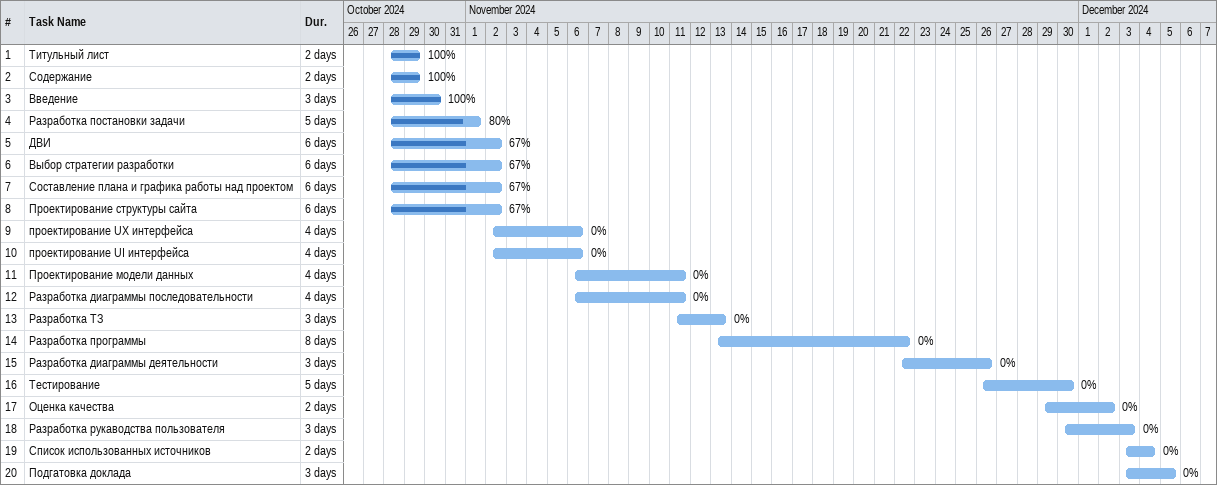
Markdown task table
| ID | Task | Duration | Start | Finish | % complete |
|---|---|---|---|---|---|
| 1 | Титульный лист | 2d | 2024-10-28 | 2024-10-29 | 100 |
| 2 | Содержание | 2d | 2024-10-28 | 2024-10-29 | 100 |
| 3 | Введение | 3d | 2024-10-28 | 2024-10-30 | 100 |
| 4 | Разработка постановки задачи | 5d | 2024-10-28 | 2024-11-01 | 80 |
| 5 | ДВИ | 6d | 2024-10-28 | 2024-11-02 | 67 |
| 6 | Выбор стратегии разработки | 6d | 2024-10-28 | 2024-11-02 | 67 |
| 7 | Составление плана и графика работы над проектом | 6d | 2024-10-28 | 2024-11-02 | 67 |
| 8 | Проектирование структуры сайта | 6d | 2024-10-28 | 2024-11-02 | 67 |
| 9 | проектирование UX интерфейса | 4d | 2024-11-02 | 2024-11-06 | 0 |
| 10 | проектирование UI интерфейса | 4d | 2024-11-02 | 2024-11-06 | 0 |
| 11 | Проектирование модели данных | 4d | 2024-11-06 | 2024-11-11 | 0 |
| 12 | Разработка диаграммы последовательности | 4d | 2024-11-06 | 2024-11-11 | 0 |
| 13 | Разработка ТЗ | 3d | 2024-11-11 | 2024-11-13 | 0 |
| 14 | Разработка программы | 8d | 2024-11-13 | 2024-11-22 | 0 |
| 15 | Разработка диаграммы деятельности | 3d | 2024-11-22 | 2024-11-26 | 0 |
| 16 | Тестирование | 5d | 2024-11-26 | 2024-11-30 | 0 |
| 17 | Оценка качества | 2d | 2024-11-29 | 2024-12-02 | 0 |
| 18 | Разработка рукаводства пользователя | 3d | 2024-11-30 | 2024-12-03 | 0 |
| 19 | Список использованных источников | 2d | 2024-12-03 | 2024-12-04 | 0 |
| 20 | Подгатовка доклада | 3d | 2024-12-03 | 2024-12-05 | 0 |
